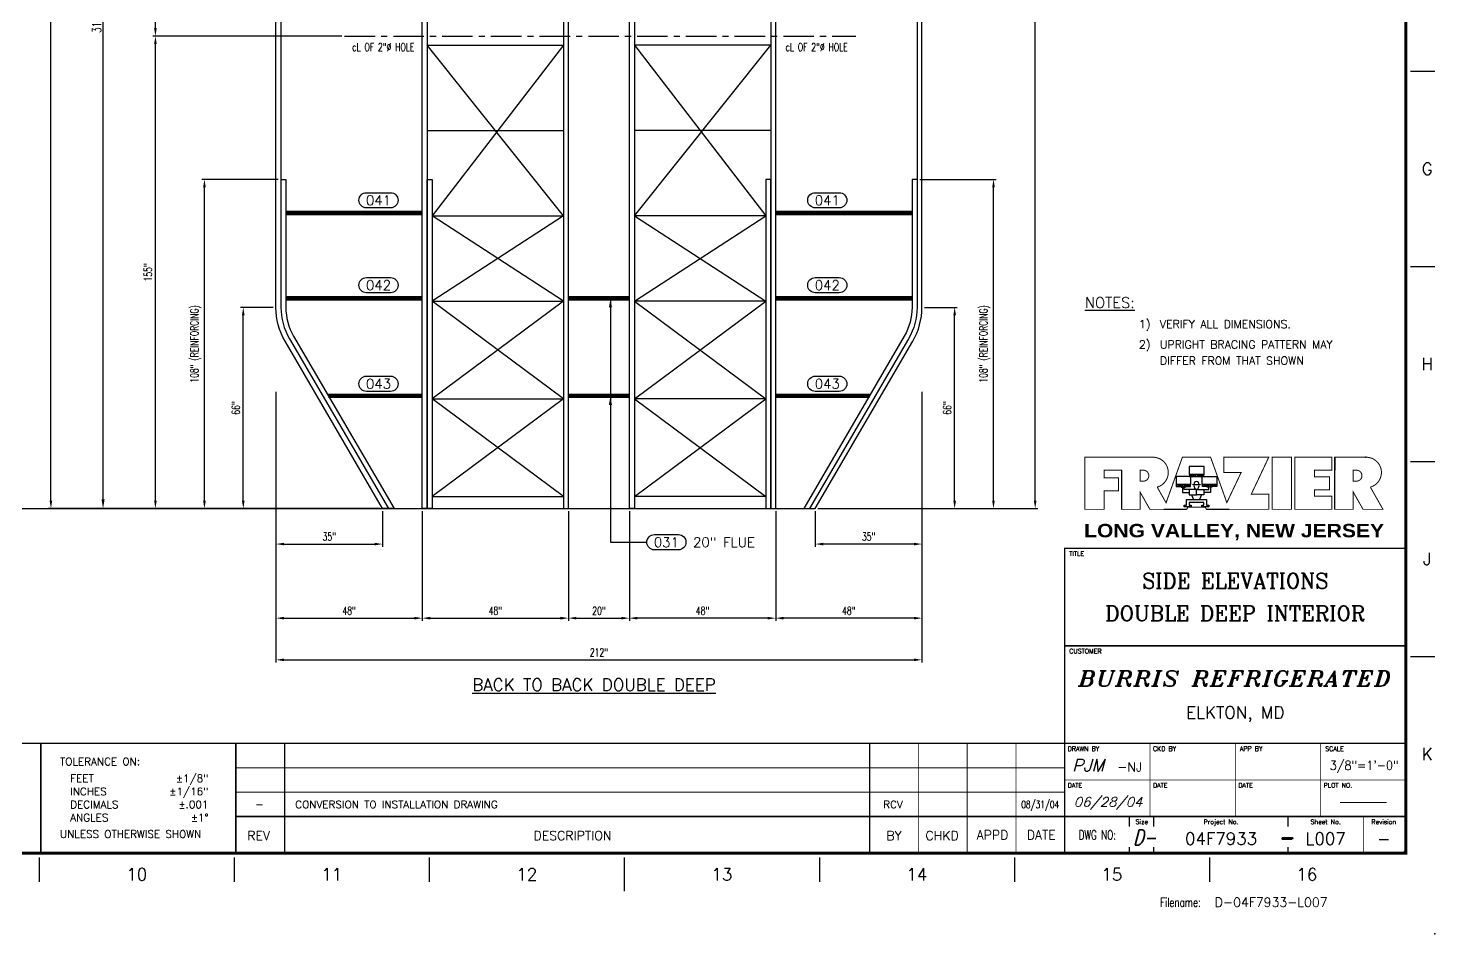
# Model space of a CAD drawing. Extents: x -10 to 1034, y -27 to 667.
# Drawn here: x 572.3 to 1034, y -27 to 270.2 of the extents above; entities that cross this region are included whole.
import ezdxf
from ezdxf.enums import TextEntityAlignment as Align

# ---------------------------------------------------------------- set-up
doc = ezdxf.new("R2010")
doc.units = 0
doc.header["$LTSCALE"] = 8
doc.header["$MEASUREMENT"] = 0
doc.linetypes.add('CENTER', pattern=[2, 1.25, -0.25, 0.25, -0.25])
doc.layers.get('0').update_dxf_attribs({"linetype": 'CONTINUOUS'})
doc.layers.get('DEFPOINTS').update_dxf_attribs({"linetype": 'CONTINUOUS'})
for name, color, linetype in [('BORD', 8, 'CONTINUOUS'), ('CENTERL', 135, 'CENTER'), ('FDIM', 2, 'CONTINUOUS'), ('OBJCYAN', 4, 'CONTINUOUS'), ('OBJGREEN', 3, 'CONTINUOUS'), ('OBJTHIN', 11, 'CONTINUOUS'), ('TEXTL', 2, 'CONTINUOUS'), ('THK', 140, 'CONTINUOUS')]:
    doc.layers.add(name, color=color, linetype=linetype)
doc.styles.add('2THIRDS', font='romans.shx', dxfattribs={"width": 0.7})
doc.styles.add('BOLD', font='BOLD')
doc.styles.add('BORDER', font='SIMPLEX')
doc.styles.add('COMPLEX', font='complex')
doc.styles.add('ITALIC', font='italic')
doc.styles.add('ITALICT', font='italict', dxfattribs={"height": 24})
doc.styles.add('ROMAND', font='romand.shx')
doc.styles.add('SCRIPTC', font='SCRIPTC')
doc.styles.add('SIMPLEX', font='simplex.shx')
doc.dimstyles.new('2TFR32', dxfattribs={"dimscale": 28, "dimtxt": 0.0938, "dimasz": 0.09375, "dimexe": 0.03125, "dimexo": 0.03125, "dimgap": 0.03125, "dimtad": 1, "dimdec": 5, "dimzin": 1, "dimdsep": 46, "dimlunit": 5, "dimtxsty": '2THIRDS', "dimcen": 0.09375, "dimclrd": 256, "dimclre": 256, "dimclrt": 256, "dimadec": 0, "dimazin": 0, "dimtfac": 0.75, "dimtdec": 4, "dimtofl": 0, "dimtmove": 0, "dimatfit": 0, "dimfxl": 0, "dimfrac": 2, "dimtolj": 1, "dimtzin": 0, "dimarcsym": 0})
doc.dimstyles.new('2TFRAC16', dxfattribs={"dimscale": 32, "dimtxt": 0.0938, "dimasz": 0.0938, "dimexe": 0.0625, "dimexo": 0.0625, "dimgap": 0.01, "dimtad": 1, "dimdec": 4, "dimzin": 1, "dimdsep": 46, "dimlunit": 5, "dimtxsty": '2THIRDS', "dimcen": 0.09375, "dimclrd": 256, "dimclre": 256, "dimclrt": 256, "dimadec": 0, "dimazin": 0, "dimtfac": 0.75, "dimtdec": 4, "dimtofl": 0, "dimtmove": 0, "dimatfit": 0, "dimfxl": 0, "dimfrac": 2, "dimtolj": 1, "dimtzin": 0, "dimarcsym": 0})
doc.dimstyles.new('2TFRAC32$7', dxfattribs={"dimscale": 32, "dimtxt": 0.0938, "dimasz": 0.0938, "dimexe": 0.0625, "dimexo": 0.0625, "dimgap": 0.01, "dimtad": 0, "dimdec": 5, "dimzin": 1, "dimdsep": 46, "dimlunit": 5, "dimtxsty": '2THIRDS', "dimcen": 0.09375, "dimclrd": 256, "dimclre": 256, "dimclrt": 256, "dimadec": 0, "dimazin": 0, "dimtfac": 0.75, "dimtdec": 4, "dimtofl": 0, "dimtmove": 0, "dimatfit": 0, "dimfxl": 0, "dimfrac": 2, "dimtolj": 1, "dimtzin": 0, "dimarcsym": 0})

# ---------------------------------------------------------------- blocks, each defined once
blk = doc.blocks.new('FLOGO')
at = {"layer": 'BORD'}
for p, q in [((2.564, 0.534), (2.564, 0.401)), ((2.564, 0), (2.564, 0.534)), ((0.378, 0.401), (0.378, 0)), ((0.81, 0), (1.044, 0)), ((1.248, 0), (1.482, 0))]:
    blk.add_line(p, q, dxfattribs=at)
at = {"layer": 'BORD', "const_width": 0.0101}
for points in [[(1.887, 0.534), (1.708, 0.156), (1.887, 0.156), (1.887, 0), (1.248, 0), (1.235, 0.022), (1.057, 0.022), (1.046, 0), (0.668, 0), (0.567, 0.178), (0.567, 0), (0.378, 0), (0.378, 0.401), (0.2, 0.401), (0.2, 0.323), (0.347, 0.323), (0.347, 0.189), (0.2, 0.189), (0.2, 0), (0, 0), (0, 0.534), (0.378, 0.534), (0.645, 0.534), (0.701, 0.534, -0.869818), (0.743, 0.228), (0.834, 0.067), (1.001, 0.534), (1.291, 0.534), (1.457, 0.069), (1.604, 0.378), (1.426, 0.378), (1.426, 0.534), (1.893, 0.534)], [(2.564, 0.534), (2.831, 0.534), (2.564, 0.534), (2.564, 0), (2.753, 0), (2.753, 0.178), (2.854, 0), (3.058, 0), (2.929, 0.228, 0.869818), (2.887, 0.534), (2.831, 0.534)]]:
    blk.add_lwpolyline(points, format="xyb", dxfattribs=at)
at = {"layer": 'BORD'}
for points in [[(1.07, 0.358), (1.224, 0.358), (1.224, 0.44), (1.07, 0.44)], [(0.936, 0.255), (1.089, 0.255), (1.089, 0.337), (0.936, 0.337)], [(1.073, 0.337), (1.221, 0.337), (1.221, 0.358), (1.073, 0.358)], [(1.089, 0.343), (1.137, 0.343), (1.137, 0.352), (1.089, 0.352)], [(1.205, 0.343), (1.157, 0.343), (1.157, 0.352), (1.205, 0.352)], [(1.356, 0.255), (1.203, 0.255), (1.203, 0.337), (1.356, 0.337)], [(0.938, 0.234), (1.086, 0.234), (1.086, 0.255), (0.938, 0.255)], [(0.954, 0.24), (1.002, 0.24), (1.002, 0.25), (0.954, 0.25)], [(1.07, 0.24), (1.022, 0.24), (1.022, 0.25), (1.07, 0.25)], [(1.11, 0.251), (1.11, 0.256), (1.182, 0.256), (1.182, 0.251)], [(1.354, 0.234), (1.206, 0.234), (1.206, 0.255), (1.354, 0.255)], [(1.222, 0.24), (1.27, 0.24), (1.27, 0.25), (1.222, 0.25)], [(1.338, 0.24), (1.29, 0.24), (1.29, 0.25), (1.338, 0.25)], [(1.07, 0.071), (1.07, 0.041), (1.091, 0.041), (1.091, 0.027), (1.021, 0.027), (1.021, 0.041), (1.043, 0.041), (1.043, 0.102), (1.249, 0.102), (1.249, 0.041), (1.271, 0.041), (1.271, 0.027), (1.2, 0.027), (1.2, 0.041), (1.222, 0.041), (1.222, 0.071)]]:
    blk.add_lwpolyline(points, close=True, dxfattribs=at)
at = {"layer": 'BORD', "const_width": 0.0101}
for points in [[(1.921, 0), (1.921, 0.534), (2.121, 0.534), (2.121, 0)], [(2.154, 0), (2.154, 0.534), (2.533, 0.534), (2.533, 0.401), (2.355, 0.401), (2.355, 0.334), (2.51, 0.334), (2.51, 0.2), (2.355, 0.2), (2.355, 0.134), (2.533, 0.134), (2.533, 0)]]:
    blk.add_lwpolyline(points, close=True, dxfattribs=at)
for points in [[(0.601, 0.289), (0.567, 0.289), (0.567, 0.401), (0.601, 0.401, -1)], [(2.753, 0.289), (2.753, 0.401), (2.787, 0.401, -1), (2.787, 0.289)]]:
    blk.add_lwpolyline(points, format="xyb", close=True, dxfattribs=at)
at = {"layer": 'BORD'}
for points in [[(1.07, 0.205), (1.07, 0.15), (1.146, 0.15), (1.146, 0.205), (1.021, 0.205), (1.021, 0.226), (1.034, 0.226), (1.034, 0.234), (0.988, 0.234), (0.988, 0.226), (1.001, 0.226), (1.001, 0.174), (1.07, 0.174)], [(1.096, 0.15), (1.115, 0.102)], [(1.127, 0.205), (1.13, 0.216)], [(1.222, 0.205), (1.222, 0.15), (1.146, 0.15), (1.146, 0.205), (1.271, 0.205), (1.271, 0.226), (1.257, 0.226), (1.257, 0.234), (1.304, 0.234), (1.304, 0.226), (1.291, 0.226), (1.291, 0.174), (1.222, 0.174)], [(1.165, 0.205), (1.162, 0.216)], [(1.196, 0.15), (1.177, 0.102)]]:
    blk.add_lwpolyline(points, dxfattribs=at)
for points in [[(1.174, 0.256, 0.378608), (1.146, 0.285, 0.378608), (1.118, 0.256, 0.378608)], [(1.121, 0.251, 0.351419), (1.123, 0.23), (1.127, 0.225, 0.337041), (1.146, 0.205, 0.337041), (1.165, 0.225), (1.169, 0.23, 0.351419), (1.171, 0.251)]]:
    blk.add_lwpolyline(points, format="xyb", dxfattribs=at)
blk.add_point((2.884, 0.534), dxfattribs=at)
blk.add_point((2.884, 0.534), dxfattribs=at)
blk = doc.blocks.new('sbord_d')
at = {"layer": 'BORD'}
for p, q in [((32.063, 8), (32.312, 8)), ((32.063, 6), (32.312, 6)), ((32.063, 4), (32.312, 4)), ((32.063, 2), (32.312, 2)), ((28.848, 0.821), (28.848, 0.821)), ((29.182, 0.258), (29.182, 0.354)), ((29.432, 0.258), (29.432, 0.354)), ((30.807, 0.258), (30.807, 0.354)), ((29.182, -0.016), (29.182, 0.044)), ((29.432, -0.016), (29.432, 0.044)), ((30.807, -0.016), (30.807, 0.044)), ((18, -0.062), (18, -0.312)), ((20, -0.062), (20, -0.312)), ((22, -0.062), (22, -0.312)), ((24, -0.062), (24, -0.406)), ((26, -0.062), (26, -0.312)), ((28, -0.062), (28, -0.312)), ((30, -0.062), (30, -0.312))]:
    blk.add_line(p, q, dxfattribs=at)
at = {"layer": 'BORD', "const_width": 0.0313}
blk.add_lwpolyline([(-0.016, -0.016), (32.016, -0.016), (32.016, 20.016), (-0.016, 20.016)], close=True, dxfattribs=at)
at = {"layer": 'BORD'}
for points, const_width in [([(28.516, -0.016), (28.516, 0.359), (28.516, 0.734), (28.516, 1.109), (28.516, 2.109), (28.516, 3.109), (32.016, 3.109)], 0.0156), ([(28.516, 2.109), (32.016, 2.109)], 0.0156), ([(18.016, 1.109), (14.016, 1.109), (14.016, -0.016)], 0.0156), ([(20.016, 1.109), (18.016, 1.109), (18.016, -0.016)], 0.0156), ([(28.516, 1.109), (28.016, 1.109), (27.516, 1.109), (27.016, 1.109), (26.516, 1.109), (20.516, 1.109), (20.016, 1.109), (20.016, 0.859)], 0.0156), ([(20.516, 1.109), (20.516, 0.859)], 0.0156), ([(26.516, 1.109), (26.516, 0.859)], 0.0156), ([(27.016, 1.109), (27.016, 0.859)], 0.00781), ([(27.516, 1.109), (27.516, 0.859)], 0.00781), ([(28.016, 1.109), (28.016, 0.859)], 0.00781), ([(28.516, 1.109), (32.016, 1.109)], 0.0156), ([(29.391, 1.109), (29.391, 0.734), (29.391, 0.359)], 0.00781), ([(30.266, 1.109), (30.266, 0.734), (30.266, 0.359)], 0.00781), ([(31.141, 1.109), (31.141, 0.734), (31.141, 0.359)], 0.00781), ([(20.016, 0.859), (20.016, 0.609)], 0.0156), ([(20.516, 0.859), (20.516, 0.609)], 0.0156), ([(26.516, 0.859), (26.516, 0.609)], 0.0156), ([(20.016, 0.859), (28.516, 0.859)], 0.00781), ([(27.016, 0.859), (27.016, 0.609)], 0.00781), ([(27.516, 0.859), (27.516, 0.609)], 0.00781), ([(28.016, 0.859), (28.016, 0.609)], 0.00781), ([(28.516, 0.734), (32.016, 0.734)], 0.00781), ([(20.016, 0.609), (20.016, 0.359)], 0.0156), ([(20.016, 0.609), (28.516, 0.609)], 0.00781), ([(20.516, 0.609), (20.516, 0.359)], 0.0156), ([(26.516, 0.609), (26.516, 0.359)], 0.0156), ([(27.016, 0.609), (27.016, 0.359)], 0.00781), ([(27.516, 0.609), (27.516, 0.359)], 0.00781), ([(28.016, 0.609), (28.016, 0.359)], 0.00781), ([(20.016, 0.359), (28.516, 0.359)], 0.0156), ([(20.016, 0.359), (20.016, 0)], 0.0156), ([(20.516, 0.359), (20.516, 0)], 0.0156), ([(26.516, 0.359), (26.516, 0)], 0.0156), ([(27.016, 0.359), (27.016, 0)], 0.00781), ([(27.516, 0.359), (27.516, 0)], 0.00781), ([(28.016, 0.359), (28.016, 0)], 0.00781), ([(28.516, 0.359), (32.016, 0.359)], 0.0156), ([(31.578, 0.359), (31.578, -0.016)], 0.00781)]:
    blk.add_lwpolyline(points, dxfattribs=dict(at, const_width=const_width))
at = {"layer": 'TEXTL'}
for p in [(32, 0), (32.312, -0.844)]:
    blk.add_point(p, dxfattribs=at)
at = {"layer": 'BORD'}
blk.add_blockref('FLOGO', (28.722, 3.509), dxfattribs=at)
at = {"layer": 'BORD', "style": 'ROMAND'}
for s, p in [('G', (32.234, 7)), ('H', (32.234, 5)), ('J', (32.234, 3)), ('K', (32.234, 1)), ('10', (19, -0.234)), ('11', (21, -0.234)), ('12', (23, -0.234)), ('13', (25, -0.234)), ('14', (27, -0.234)), ('15', (29, -0.234)), ('16', (31, -0.234))]:
    blk.add_text(s, height=0.125, dxfattribs=at).set_placement(p, align=Align.MIDDLE)
at = {"layer": 'BORD', "style": 'BOLD', "width": 0.943702}
blk.add_text('LONG VALLEY, NEW JERSEY', height=0.138, dxfattribs=at).set_placement((28.715, 3.222), (31.792, 3.222), align=Align.FIT)
at = {"layer": 'BORD'}
for s, height, style, p in [('TITLE', 0.0469, 'BORDER', (28.563, 3.031)), ('CUSTOMER', 0.0469, 'BORDER', (28.563, 2.031)), ('DRAWN BY', 0.0469, 'BORDER', (28.547, 1.031)), ('CKD BY', 0.0469, 'BORDER', (29.422, 1.031)), ('APP BY', 0.0469, 'BORDER', (30.313, 1.031)), ('SCALE', 0.0469, 'BORDER', (31.188, 1.031)), ('TOLERANCE ON:', 0.07812, 'SIMPLEX', (18.213, 0.884)), ('-NJ', 0.0938, 'SIMPLEX', (29.054, 0.821)), ('FEET', 0.0781, 'SIMPLEX', (18.317, 0.711)), ('INCHES', 0.0781, 'SIMPLEX', (18.317, 0.577)), ('DATE', 0.0469, 'BORDER', (28.547, 0.656)), ('DATE', 0.0469, 'BORDER', (29.422, 0.656)), ('DATE', 0.0469, 'BORDER', (30.297, 0.656)), ('PLOT NO.', 0.0469, 'BORDER', (31.172, 0.656)), ('DECIMALS', 0.0781, 'SIMPLEX', (18.317, 0.443)), ('ANGLES', 0.0781, 'SIMPLEX', (18.317, 0.309)), ('UNLESS OTHERWISE SHOWN', 0.07812, 'SIMPLEX', (18.212, 0.14))]:
    blk.add_text(s, height=height, dxfattribs=dict(at, style=style)).set_placement(p)
at = {"layer": 'BORD', "style": 'SIMPLEX'}
for s, p in [('%%p1/8"', (19.735, 0.711)), ('%%p1/16"', (19.735, 0.577)), ('%%p.001', (19.735, 0.443)), ('%%p1%%d', (19.735, 0.309))]:
    blk.add_text(s, height=0.0781, dxfattribs=at).set_placement(p, align=Align.RIGHT)
at = {"layer": 'BORD'}
for s, height, style, p in [('Size', 0.0469, 'BORDER', (29.307, 0.281)), ('Project No.', 0.04688, 'BORDER', (30.12, 0.281)), ('Sheet No.', 0.0469, 'BORDER', (31.193, 0.281)), ('Revision', 0.0469, 'BORDER', (31.789, 0.281)), ('REV', 0.0938, 'BORDER', (20.25, 0.117)), ('DESCRIPTION', 0.09375, 'BORDER', (23.469, 0.117)), ('BY', 0.0938, 'BORDER', (26.766, 0.117)), ('CHKD', 0.0938, 'BORDER', (27.259, 0.117)), ('APPD', 0.0938, 'SIMPLEX', (27.776, 0.124)), ('DATE', 0.0938, 'SIMPLEX', (28.276, 0.124))]:
    blk.add_text(s, height=height, dxfattribs=dict(at, style=style)).set_placement(p, align=Align.CENTER)
at = {"layer": 'BORD', "style": '2THIRDS', "width": 0.7}
for s, p in [('DWG NO:', (28.851, 0.124)), ('Filename:', (29.703, -0.567))]:
    blk.add_text(s, height=0.0938, dxfattribs=at).set_placement(p, align=Align.CENTER)
at = {"layer": 'BORD', "style": 'ROMAND', "oblique": 15, "width": 0.75}
for s, height, p in [('D-', 0.1562, (29.218, 0.067)), ('-', 0.188, (30.7, 0.051))]:
    blk.add_text(s, height=height, dxfattribs=at).set_placement(p)
at = {"layer": 'TEXTL', "flags": 8}
for tag, height, style, p in [('TITLE1', 0.156, 'COMPLEX', (30.266, 2.776)), ('TITLE2', 0.156, 'COMPLEX', (30.266, 2.443)), ('CHK', 0.0938, 'SIMPLEX', (29.828, 0.883)), ('APP', 0.0938, 'SIMPLEX', (30.703, 0.883)), ('JOB#', 0.125, 'ROMAND', (30.12, 0.133)), ('SHT', 0.125, 'ROMAND', (31.193, 0.133)), ('REV', 0.125, 'ROMAND', (31.789, 0.133))]:
    blk.add_attdef(tag, text='', height=height, dxfattribs=dict(at, style=style)).set_placement(p, align=Align.MIDDLE)
for tag, height, style, width, p, p2 in [('CUSTOMER', 0.156, 'ITALICT', 2.333901, (28.655, 1.697), (31.867, 1.697)), ('CAPP', 0.0781, 'SIMPLEX', 1.292308, (27.588, 0.944), (27.963, 0.944)), ('CDT', 0.0781, 'SIMPLEX', 1.866, (28.071, 0.943), (28.46, 0.943)), ('SCALE', 0.0938, 'SIMPLEX', 1.702732, (31.234, 0.837), (31.941, 0.837)), ('BAPP', 0.0781, 'SIMPLEX', 1.292308, (27.588, 0.683), (27.963, 0.683)), ('BDT', 0.0781, 'SIMPLEX', 1.866, (28.071, 0.683), (28.46, 0.683)), ('AAPP', 0.0781, 'SIMPLEX', 1.275949, (27.588, 0.443), (27.963, 0.443)), ('ADT', 0.0781, 'SIMPLEX', 1.833263, (28.071, 0.443), (28.46, 0.443)), ('DATE', 0.0938, 'ITALIC', 1.795034, (28.609, 0.462), (29.315, 0.462)), ('CHKDT', 0.0938, 'SIMPLEX', 1.555556, (29.484, 0.462), (30.172, 0.462)), ('APPDT', 0.0938, 'SIMPLEX', 1.555556, (30.359, 0.462), (31.047, 0.462)), ('PLOT#', 0.0938, 'SIMPLEX', 8.555556, (31.234, 0.462), (31.922, 0.462))]:
    blk.add_attdef(tag, text='', height=height, dxfattribs=dict(at, style=style, width=width)).set_placement(p, p2, align=Align.FIT)
for tag, height, style, p in [('LOCATION', 0.125, 'COMPLEX', (30.266, 1.364)), ('REVC', 0.0781, 'SIMPLEX', (20.259, 0.945)), ('CBY', 0.0781, 'ROMAND', (26.755, 0.943)), ('CCHK', 0.0781, 'SIMPLEX', (27.255, 0.943)), ('REVB', 0.0781, 'SIMPLEX', (20.259, 0.695)), ('BBY', 0.0781, 'ROMAND', (26.755, 0.683)), ('BCHK', 0.0781, 'SIMPLEX', (27.255, 0.683)), ('REVA', 0.0781, 'SIMPLEX', (20.259, 0.445)), ('ABY', 0.0781, 'ROMAND', (26.755, 0.443)), ('ACHK', 0.0781, 'SIMPLEX', (27.255, 0.443))]:
    blk.add_attdef(tag, text='', height=height, dxfattribs=dict(at, style=style)).set_placement(p, align=Align.CENTER)
for tag, p, height, style in [('REVCDESC', (20.625, 0.943), 0.0781, 'SIMPLEX'), ('DRBY', (28.593, 0.821), 0.125, 'SCRIPTC'), ('REVBDESC', (20.625, 0.683), 0.0781, 'SIMPLEX'), ('REVADESC', (20.625, 0.443), 0.0781, 'SIMPLEX'), ('DWG#', (30.055, -0.566), 0.0938, 'ROMAND')]:
    blk.add_attdef(tag, p, '', height=height, dxfattribs=dict(at, style=style))
blk = doc.blocks.new('UPRT-48-410')
for p, q in [((-1.625, 404), (-46.375, 404)), ((-46.375, 404), (-1.625, 324)), ((-46.375, 324), (-1.625, 404)), ((-1.625, 364), (-46.375, 364)), ((-1.625, 324), (-46.375, 324)), ((-1.625, 316), (-46.375, 316)), ((-46.375, 316), (-1.625, 252)), ((-46.375, 252), (-1.625, 316)), ((-1.625, 284), (-46.375, 284)), ((-46.375, 188), (-1.625, 252)), ((-46.375, 252), (-1.625, 188)), ((-1.625, 252), (-46.375, 252)), ((-1.625, 220), (-46.375, 220)), ((-1.625, 188), (-46.375, 188)), ((-46.375, 160), (-1.625, 188)), ((-46.375, 188), (-1.625, 160)), ((-1.625, 160), (-46.375, 160)), ((-46.375, 96), (-1.625, 152)), ((-46.375, 152), (-3.25, 96)), ((-1.625, 152), (-46.375, 152)), ((-1.625, 124), (-46.375, 124)), ((-3.25, 96), (-46.375, 96)), ((-46.375, 96), (-3.25, 68)), ((-46.375, 68), (-3.25, 96)), ((-46.375, 36), (-3.25, 68)), ((-46.375, 68), (-3.25, 36)), ((-3.25, 68), (-46.375, 68)), ((-3.25, 36), (-46.375, 36)), ((-46.375, 36), (-3.25, 4)), ((-46.375, 4), (-3.25, 36)), ((-3.25, 4), (-46.375, 4))]:
    blk.add_line(p, q)
for points in [[(-46.375, 0), (-48, 0), (-48, 410), (-46.375, 410)], [(-1.625, 0), (0, 0), (0, 410), (-1.625, 410)], [(-3.25, 0), (-1.625, 0), (-1.625, 108), (-3.25, 108)]]:
    blk.add_lwpolyline(points, close=True)
blk = doc.blocks.new('DBL-DP')
blk.add_lwpolyline([(43.6, 55.74), (11.12, 0), (13, 0), (45.01, 54.92, 0.132685), (48, 66), (48, 410), (46.38, 410), (46.38, 66, -0.132685)], format="xyb", close=True)
blk.add_lwpolyline([(46.38, 108), (44.75, 108), (44.75, 66, -0.132685), (42.2, 56.56), (9.24, 0), (11.12, 0)], format="xyb")
at = {"layer": 'OBJTHIN', "const_width": 1.5}
for points in [[(46.38, 405), (0, 405)], [(46.38, 365), (0, 365)], [(46.38, 285), (0, 285)], [(46.38, 221), (0, 221)], [(46.38, 161), (0, 161)], [(44.75, 97), (0, 97)], [(44.75, 69), (0, 69)], [(30.8, 37), (0, 37)]]:
    blk.add_lwpolyline(points, dxfattribs=at)
blk.add_blockref('UPRT-48-410', (0, 0))
blk = doc.blocks.new('*D44')
at = {"layer": 'DEFPOINTS', "color": 0}
for p in [(701.68, 112.54), (749.68, 112.54), (749.68, 76.58)]:
    blk.add_point(p, dxfattribs=at)
at = {"layer": 'FDIM', "lineweight": -2}
for p, q in [((701.68, 111.67), (701.68, 75.7)), ((749.68, 111.67), (749.68, 75.7)), ((704.3, 76.58), (747.05, 76.58))]:
    blk.add_line(p, q, dxfattribs=at)
at = {"layer": 'FDIM'}
for points in [[(704.3, 77.02), (704.3, 76.14), (701.68, 76.58)], [(747.05, 77.02), (747.05, 76.14), (749.68, 76.58)]]:
    blk.add_solid(points, dxfattribs=at)
at = {"layer": 'FDIM', "insert": (725.68, 79.02), "char_height": 2.626, "attachment_point": 5, "style": '2THIRDS'}
blk.add_mtext('\\A1;48"', dxfattribs=at)
blk = doc.blocks.new('*D43')
at = {"layer": 'DEFPOINTS', "color": 0}
for p in [(653.68, 151.74), (701.68, 112.54), (701.68, 76.58)]:
    blk.add_point(p, dxfattribs=at)
at = {"layer": 'FDIM', "lineweight": -2}
for p, q in [((653.68, 150.87), (653.68, 75.7)), ((701.68, 111.67), (701.68, 75.7)), ((656.3, 76.58), (699.05, 76.58))]:
    blk.add_line(p, q, dxfattribs=at)
at = {"layer": 'FDIM'}
for points in [[(656.3, 77.02), (656.3, 76.14), (653.68, 76.58)], [(699.05, 77.02), (699.05, 76.14), (701.68, 76.58)]]:
    blk.add_solid(points, dxfattribs=at)
at = {"layer": 'FDIM', "insert": (677.68, 79.02), "char_height": 2.626, "attachment_point": 5, "style": '2THIRDS'}
blk.add_mtext('\\A1;48"', dxfattribs=at)
blk = doc.blocks.new('*D42')
at = {"layer": 'DEFPOINTS', "color": 0}
for p in [(653.68, 151.74), (688.68, 112.54), (688.68, 100.89)]:
    blk.add_point(p, dxfattribs=at)
at = {"layer": 'FDIM', "lineweight": -2}
for p, q in [((653.68, 150.87), (653.68, 100.01)), ((688.68, 111.67), (688.68, 100.01)), ((656.3, 100.89), (686.05, 100.89))]:
    blk.add_line(p, q, dxfattribs=at)
at = {"layer": 'FDIM'}
for points in [[(656.3, 101.32), (656.3, 100.45), (653.68, 100.89)], [(686.05, 101.32), (686.05, 100.45), (688.68, 100.89)]]:
    blk.add_solid(points, dxfattribs=at)
at = {"layer": 'FDIM', "insert": (671.18, 103.33), "char_height": 2.626, "attachment_point": 5, "style": '2THIRDS'}
blk.add_mtext('\\A1;35"', dxfattribs=at)
blk = doc.blocks.new('*D41')
at = {"layer": 'DEFPOINTS', "color": 0}
for p in [(579.82, 522.54), (653.68, 522.54), (688.68, 112.54)]:
    blk.add_point(p, dxfattribs=at)
at = {"layer": 'FDIM', "lineweight": -2}
for p, q in [((652.8, 522.54), (578.94, 522.54)), ((579.82, 115.17), (579.82, 519.92)), ((687.8, 112.54), (578.94, 112.54))]:
    blk.add_line(p, q, dxfattribs=at)
at = {"layer": 'FDIM'}
for points in [[(579.38, 519.92), (580.26, 519.92), (579.82, 522.54)], [(579.38, 115.17), (580.26, 115.17), (579.82, 112.54)]]:
    blk.add_solid(points, dxfattribs=at)
at = {"layer": 'FDIM', "insert": (577.38, 317.54), "char_height": 2.626, "attachment_point": 5, "rotation": 90, "style": '2THIRDS'}
blk.add_mtext('\\A1;410"', dxfattribs=at)
blk = doc.blocks.new('*D40')
at = {"layer": 'DEFPOINTS', "color": 0}
for p in [(769.68, 112.54), (817.68, 112.54), (769.68, 76.58)]:
    blk.add_point(p, dxfattribs=at)
at = {"layer": 'FDIM', "lineweight": -2}
for p, q in [((769.68, 111.67), (769.68, 75.7)), ((817.68, 111.67), (817.68, 75.7)), ((815.05, 76.58), (772.3, 76.58))]:
    blk.add_line(p, q, dxfattribs=at)
at = {"layer": 'FDIM'}
for points in [[(772.3, 77.02), (772.3, 76.14), (769.68, 76.58)], [(815.05, 77.02), (815.05, 76.14), (817.68, 76.58)]]:
    blk.add_solid(points, dxfattribs=at)
at = {"layer": 'FDIM', "insert": (793.68, 79.02), "char_height": 2.626, "attachment_point": 5, "style": '2THIRDS'}
blk.add_mtext('\\A1;48"', dxfattribs=at)
blk = doc.blocks.new('*D39')
at = {"layer": 'DEFPOINTS', "color": 0}
for p in [(865.68, 151.74), (817.68, 112.54), (817.68, 76.58)]:
    blk.add_point(p, dxfattribs=at)
at = {"layer": 'FDIM', "lineweight": -2}
for p, q in [((865.68, 150.87), (865.68, 75.7)), ((817.68, 111.67), (817.68, 75.7)), ((863.05, 76.58), (820.3, 76.58))]:
    blk.add_line(p, q, dxfattribs=at)
at = {"layer": 'FDIM'}
for points in [[(820.3, 77.02), (820.3, 76.14), (817.68, 76.58)], [(863.05, 77.02), (863.05, 76.14), (865.68, 76.58)]]:
    blk.add_solid(points, dxfattribs=at)
at = {"layer": 'FDIM', "insert": (841.68, 79.02), "char_height": 2.626, "attachment_point": 5, "style": '2THIRDS'}
blk.add_mtext('\\A1;48"', dxfattribs=at)
blk = doc.blocks.new('*D38')
at = {"layer": 'DEFPOINTS', "color": 0}
for p in [(865.68, 151.74), (830.68, 112.54), (830.68, 100.89)]:
    blk.add_point(p, dxfattribs=at)
at = {"layer": 'FDIM', "lineweight": -2}
for p, q in [((865.68, 150.87), (865.68, 100.01)), ((830.68, 111.67), (830.68, 100.01)), ((863.05, 100.89), (833.3, 100.89))]:
    blk.add_line(p, q, dxfattribs=at)
at = {"layer": 'FDIM'}
for points in [[(833.3, 101.32), (833.3, 100.45), (830.68, 100.89)], [(863.05, 101.32), (863.05, 100.45), (865.68, 100.89)]]:
    blk.add_solid(points, dxfattribs=at)
at = {"layer": 'FDIM', "insert": (848.18, 103.33), "char_height": 2.626, "attachment_point": 5, "style": '2THIRDS'}
blk.add_mtext('\\A1;35"', dxfattribs=at)
blk = doc.blocks.new('*D37')
at = {"layer": 'DEFPOINTS', "color": 0}
for p in [(865.68, 522.54), (902.83, 522.54), (830.68, 112.54)]:
    blk.add_point(p, dxfattribs=at)
at = {"layer": 'FDIM', "lineweight": -2}
for p, q in [((866.55, 522.54), (903.71, 522.54)), ((902.83, 115.17), (902.83, 519.92)), ((831.55, 112.54), (903.71, 112.54))]:
    blk.add_line(p, q, dxfattribs=at)
at = {"layer": 'FDIM'}
for points in [[(902.4, 519.92), (903.27, 519.92), (902.83, 522.54)], [(902.4, 115.17), (903.27, 115.17), (902.83, 112.54)]]:
    blk.add_solid(points, dxfattribs=at)
at = {"layer": 'FDIM', "insert": (900.39, 317.54), "char_height": 2.6264, "attachment_point": 5, "rotation": 90, "style": '2THIRDS'}
blk.add_mtext('\\A1;410" RACK HEIGHT ', dxfattribs=at)
blk = doc.blocks.new('*D36')
at = {"layer": 'DEFPOINTS', "color": 0}
for p in [(864.05, 220.54), (889.15, 220.54), (830.68, 112.54)]:
    blk.add_point(p, dxfattribs=at)
at = {"layer": 'FDIM', "lineweight": -2}
for p, q in [((864.93, 220.54), (890.02, 220.54)), ((889.15, 115.17), (889.15, 217.92)), ((831.55, 112.54), (890.02, 112.54))]:
    blk.add_line(p, q, dxfattribs=at)
at = {"layer": 'FDIM'}
for points in [[(888.71, 217.92), (889.59, 217.92), (889.15, 220.54)], [(888.71, 115.17), (889.59, 115.17), (889.15, 112.54)]]:
    blk.add_solid(points, dxfattribs=at)
at = {"layer": 'FDIM', "insert": (886.27, 166.54), "char_height": 2.6264, "attachment_point": 5, "rotation": 90, "style": '2THIRDS'}
blk.add_mtext('\\A1;108" (REINFORCING) ', dxfattribs=at)
blk = doc.blocks.new('*D35')
at = {"layer": 'DEFPOINTS', "color": 0}
for p in [(865.68, 178.54), (876.41, 178.54), (830.68, 112.54)]:
    blk.add_point(p, dxfattribs=at)
at = {"layer": 'FDIM', "lineweight": -2}
for p, q in [((866.55, 178.54), (877.28, 178.54)), ((876.41, 115.17), (876.41, 175.92)), ((831.55, 112.54), (877.28, 112.54))]:
    blk.add_line(p, q, dxfattribs=at)
at = {"layer": 'FDIM'}
for points in [[(875.97, 175.92), (876.85, 175.92), (876.41, 178.54)], [(875.97, 115.17), (876.85, 115.17), (876.41, 112.54)]]:
    blk.add_solid(points, dxfattribs=at)
at = {"layer": 'FDIM', "insert": (873.97, 145.54), "char_height": 2.626, "attachment_point": 5, "rotation": 90, "style": '2THIRDS'}
blk.add_mtext('\\A1;66"', dxfattribs=at)
blk = doc.blocks.new('*D34')
at = {"layer": 'DEFPOINTS', "color": 0}
for p in [(653.68, 151.74), (865.68, 151.74), (865.68, 62.9)]:
    blk.add_point(p, dxfattribs=at)
at = {"layer": 'FDIM', "lineweight": -2}
for p, q in [((653.68, 150.87), (653.68, 62.03)), ((865.68, 150.87), (865.68, 62.03)), ((656.3, 62.9), (863.05, 62.9))]:
    blk.add_line(p, q, dxfattribs=at)
at = {"layer": 'FDIM'}
for points in [[(656.3, 63.34), (656.3, 62.47), (653.68, 62.9)], [(863.05, 63.34), (863.05, 62.47), (865.68, 62.9)]]:
    blk.add_solid(points, dxfattribs=at)
at = {"layer": 'FDIM', "insert": (759.68, 65.34), "char_height": 2.626, "attachment_point": 5, "style": '2THIRDS'}
blk.add_mtext('\\A1;212"', dxfattribs=at)
blk = doc.blocks.new('*D33')
at = {"layer": 'DEFPOINTS', "color": 0}
for p in [(749.68, 112.54), (769.68, 112.54), (769.68, 76.58)]:
    blk.add_point(p, dxfattribs=at)
at = {"layer": 'FDIM', "lineweight": -2}
for p, q in [((749.68, 111.67), (749.68, 75.7)), ((769.68, 111.67), (769.68, 75.7)), ((752.3, 76.58), (767.05, 76.58))]:
    blk.add_line(p, q, dxfattribs=at)
at = {"layer": 'FDIM'}
for points in [[(752.3, 77.02), (752.3, 76.14), (749.68, 76.58)], [(767.05, 77.02), (767.05, 76.14), (769.68, 76.58)]]:
    blk.add_solid(points, dxfattribs=at)
at = {"layer": 'FDIM', "insert": (759.68, 79.02), "char_height": 2.626, "attachment_point": 5, "style": '2THIRDS'}
blk.add_mtext('\\A1;20"', dxfattribs=at)
blk = doc.blocks.new('*D32')
at = {"layer": 'DEFPOINTS', "color": 0}
for p in [(642.95, 178.54), (653.68, 178.54), (688.68, 112.54)]:
    blk.add_point(p, dxfattribs=at)
at = {"layer": 'FDIM', "lineweight": -2}
for p, q in [((652.8, 178.54), (642.07, 178.54)), ((642.95, 115.17), (642.95, 175.92)), ((687.8, 112.54), (642.07, 112.54))]:
    blk.add_line(p, q, dxfattribs=at)
at = {"layer": 'FDIM'}
for points in [[(642.51, 175.92), (643.39, 175.92), (642.95, 178.54)], [(642.51, 115.17), (643.39, 115.17), (642.95, 112.54)]]:
    blk.add_solid(points, dxfattribs=at)
at = {"layer": 'FDIM', "insert": (640.51, 145.54), "char_height": 2.626, "attachment_point": 5, "rotation": 90, "style": '2THIRDS'}
blk.add_mtext('\\A1;66"', dxfattribs=at)
blk = doc.blocks.new('*D31')
at = {"layer": 'DEFPOINTS', "color": 0}
for p in [(630.21, 220.54), (655.3, 220.54), (688.68, 112.54)]:
    blk.add_point(p, dxfattribs=at)
at = {"layer": 'FDIM', "lineweight": -2}
for p, q in [((654.43, 220.54), (629.33, 220.54)), ((630.21, 115.17), (630.21, 217.92)), ((687.8, 112.54), (629.33, 112.54))]:
    blk.add_line(p, q, dxfattribs=at)
at = {"layer": 'FDIM'}
for points in [[(629.77, 217.92), (630.65, 217.92), (630.21, 220.54)], [(629.77, 115.17), (630.65, 115.17), (630.21, 112.54)]]:
    blk.add_solid(points, dxfattribs=at)
at = {"layer": 'FDIM', "insert": (627.33, 166.54), "char_height": 2.6264, "attachment_point": 5, "rotation": 90, "style": '2THIRDS'}
blk.add_mtext('\\A1;108" (REINFORCING) ', dxfattribs=at)
blk = doc.blocks.new('*D48')
at = {"layer": 'DEFPOINTS', "color": 0}
for p in [(614.12, 267.54), (676.21, 267.54), (688.68, 112.54)]:
    blk.add_point(p, dxfattribs=at)
at = {"layer": 'FDIM', "lineweight": -2}
for p, q in [((675.33, 267.54), (613.25, 267.54)), ((614.12, 115.17), (614.12, 264.92)), ((687.8, 112.54), (613.25, 112.54))]:
    blk.add_line(p, q, dxfattribs=at)
at = {"layer": 'FDIM'}
for points in [[(613.68, 264.92), (614.56, 264.92), (614.12, 267.54)], [(613.68, 115.17), (614.56, 115.17), (614.12, 112.54)]]:
    blk.add_solid(points, dxfattribs=at)
at = {"layer": 'FDIM', "insert": (611.68, 190.04), "char_height": 2.626, "attachment_point": 5, "rotation": 90, "style": '2THIRDS'}
blk.add_mtext('\\A1;155"', dxfattribs=at)
blk = doc.blocks.new('*D47')
at = {"layer": 'DEFPOINTS', "color": 0}
for p in [(614.12, 431.54), (676.21, 431.54), (676.21, 267.54)]:
    blk.add_point(p, dxfattribs=at)
at = {"layer": 'FDIM', "lineweight": -2}
for p, q in [((675.33, 431.54), (613.25, 431.54)), ((614.12, 270.17), (614.12, 428.92)), ((675.33, 267.54), (613.25, 267.54))]:
    blk.add_line(p, q, dxfattribs=at)
at = {"layer": 'FDIM'}
for points in [[(613.68, 428.92), (614.56, 428.92), (614.12, 431.54)], [(613.68, 270.17), (614.56, 270.17), (614.12, 267.54)]]:
    blk.add_solid(points, dxfattribs=at)
at = {"layer": 'FDIM', "insert": (611.68, 349.54), "char_height": 2.626, "attachment_point": 5, "rotation": 90, "style": '2THIRDS'}
blk.add_mtext('\\A1;164"', dxfattribs=at)
blk = doc.blocks.new('*D56')
at = {"layer": 'DEFPOINTS', "color": 0}
for p in [(596.93, 431.54), (675.33, 431.54), (613.25, 112.54)]:
    blk.add_point(p, dxfattribs=at)
at = {"layer": 'FDIM', "lineweight": -2}
for p, q in [((673.33, 431.54), (594.93, 431.54)), ((596.93, 115.54), (596.93, 428.54)), ((611.25, 112.54), (594.93, 112.54))]:
    blk.add_line(p, q, dxfattribs=at)
at = {"layer": 'FDIM'}
for points in [[(596.43, 428.54), (597.43, 428.54), (596.93, 431.54)], [(596.43, 115.54), (597.43, 115.54), (596.93, 112.54)]]:
    blk.add_solid(points, dxfattribs=at)
at = {"layer": 'FDIM', "insert": (594.82, 272.04), "char_height": 3.002, "attachment_point": 5, "rotation": 90, "style": '2THIRDS'}
blk.add_mtext('\\A1;319"', dxfattribs=at)

msp = doc.modelspace()

# ---------------------------------------------------------------- linework, layer by layer
at = {"layer": 'CENTERL'}
msp.add_line((676.209105, 267.541444), (843.994574, 267.541444), dxfattribs=at)
at = {"layer": 'FDIM'}
for points in [[(683.395833, 211.198899, -1), (683.395833, 216.182498), (691.272828, 216.182498, -1), (691.272828, 211.198899)], [(830.671308, 211.198899, -1), (830.671308, 216.182498), (838.548303, 216.182498, -1), (838.548303, 211.198899)], [(683.395833, 183.340318, -1), (683.395833, 188.323917), (691.272828, 188.323917, -1), (691.272828, 183.340318)], [(830.671308, 183.340318, -1), (830.671308, 188.323917), (838.548303, 188.323917, -1), (838.548303, 183.340318)], [(683.395833, 150.991745, -1), (683.395833, 155.975344), (691.272828, 155.975344, -1), (691.272828, 150.991745)], [(830.671308, 150.991745, -1), (830.671308, 155.975344), (838.548303, 155.975344, -1), (838.548303, 150.991745)], [(777.869571, 98.995954, -1), (777.869571, 103.979554), (785.746567, 103.979554, -1), (785.746567, 98.995954)]]:
    msp.add_lwpolyline(points, format="xyb", close=True, dxfattribs=at)
at = {"layer": 'OBJCYAN', "const_width": 1.5}
for points in [[(749.678647, 181.541444), (769.678647, 181.541444)], [(749.678647, 149.541444), (769.678647, 149.541444)]]:
    msp.add_lwpolyline(points, dxfattribs=at)
at = {"layer": 'OBJTHIN', "const_width": 1.5}
for points in [[(656.928647, 181.541444), (701.678647, 181.541444)], [(670.877502, 149.541444), (701.678647, 149.541444)]]:
    msp.add_lwpolyline(points, dxfattribs=at)
at = {"layer": 'THK'}
msp.add_line((8.705997, 112.541444), (829.157758, 112.541444), dxfattribs=at)

# ---------------------------------------------------------------- block references
at = {"layer": 'FDIM'}
ref = msp.add_blockref('sbord_d', (0, 0), dxfattribs=dict(at, xscale=32, yscale=32, zscale=32))
ref.add_attrib('PLOT#', '-', dxfattribs={"layer": 'TEXTL', "height": 3, "style": 'SIMPLEX', "width": 8.555556, "flags": 8}).set_placement((999.5, 14.79734), (1021.5, 14.79734), align=Align.FIT)
ref.add_attrib('REVA', '-', dxfattribs={"layer": 'TEXTL', "height": 2.5, "style": 'SIMPLEX', "flags": 8}).set_placement((648.299408, 14.233959), align=Align.CENTER)
ref.add_attrib('REVADESC', 'CONVERSION TO INSTALLATION DRAWING', (660.009916, 14.19), dxfattribs={"layer": 'TEXTL', "height": 2.5, "style": 'SIMPLEX', "flags": 8})
ref.add_attrib('ABY', 'RCV', dxfattribs={"layer": 'TEXTL', "height": 2.5, "style": 'ROMAND', "flags": 8}).set_placement((856.174372, 14.19), align=Align.CENTER)
ref.add_attrib('ADT', '08/31/04', dxfattribs={"layer": 'TEXTL', "height": 2.5, "style": 'SIMPLEX', "width": 0.674168, "flags": 8}).set_placement((898.28, 14.19), (910.72, 14.19), align=Align.FIT)
ref.add_attrib('TITLE1', 'SIDE ELEVATIONS', dxfattribs={"layer": 'TEXTL', "height": 5, "style": 'COMPLEX', "flags": 8}).set_placement((968.5, 88.833333), align=Align.MIDDLE)
ref.add_attrib('TITLE2', 'DOUBLE DEEP INTERIOR', dxfattribs={"layer": 'TEXTL', "height": 5, "style": 'COMPLEX', "flags": 8}).set_placement((968.5, 78.166667), align=Align.MIDDLE)
ref.add_attrib('CUSTOMER', 'BURRIS REFRIGERATED', dxfattribs={"layer": 'TEXTL', "height": 5, "style": 'ITALICT', "width": 1.037913, "flags": 8}).set_placement((916.957119, 54.298819), (1019.759904, 54.298819), align=Align.FIT)
ref.add_attrib('LOCATION', 'ELKTON, MD', dxfattribs={"layer": 'TEXTL', "height": 4, "style": 'COMPLEX', "flags": 8}).set_placement((968.5, 43.632152), align=Align.CENTER)
ref.add_attrib('JOB#', '04F7933', dxfattribs={"layer": 'TEXTL', "height": 4, "style": 'ROMAND', "flags": 8}).set_placement((963.83447, 4.25), align=Align.MIDDLE)
ref.add_attrib('DATE', '06/28/04', dxfattribs={"layer": 'TEXTL', "height": 3, "style": 'ITALIC', "width": 0.940256, "flags": 8}).set_placement((915.5, 14.79734), (938.066136, 14.79734), align=Align.FIT)
ref.add_attrib('SHT', 'L007', dxfattribs={"layer": 'TEXTL', "height": 4, "style": 'ROMAND', "flags": 8}).set_placement((998.167235, 4.25), align=Align.MIDDLE)
ref.add_attrib('DWG#', 'D-04F7933-L007', (961.755356, -18.113938), dxfattribs={"layer": 'TEXTL', "height": 3, "style": 'ROMAND', "flags": 8})
ref.add_attrib('SCALE', '3/8"=1\'-0"', dxfattribs={"layer": 'TEXTL', "height": 3, "style": 'SIMPLEX', "width": 0.870078, "flags": 8}).set_placement((999.5, 26.79734), (1022.122017, 26.79734), align=Align.FIT)
ref.add_attrib('DRBY', 'PJM', (914.978618, 26.267079), dxfattribs={"layer": 'TEXTL', "height": 4, "style": 'SCRIPTC', "flags": 8})
ref.add_attrib('REV', '-', dxfattribs={"layer": 'TEXTL', "height": 4, "style": 'ROMAND', "flags": 8}).set_placement((1017.25, 4.25), align=Align.MIDDLE)
at = {"layer": 'OBJGREEN', "xscale": -1}
msp.add_blockref('DBL-DP', (701.678647, 112.541444), dxfattribs=at)
at = {"layer": 'OBJGREEN'}
msp.add_blockref('DBL-DP', (817.678647, 112.541444), dxfattribs=at)

# ---------------------------------------------------------------- texts
at = {"layer": 'FDIM', "style": '2THIRDS', "width": 0.7}
for p in [(688.914886, 262.639526), (831.121613, 262.639526)]:
    msp.add_text('cL OF 2"%%c HOLE', height=2.625, dxfattribs=at).set_placement(p, align=Align.CENTER)
at = {"layer": 'FDIM', "style": 'SIMPLEX'}
for s, p in [('041', (687.33433, 213.690698)), ('041', (834.609805, 213.690698)), ('042', (687.33433, 185.832117)), ('042', (834.609805, 185.832117)), ('043', (687.33433, 153.483544)), ('043', (834.609805, 153.483544)), ('031', (781.808069, 101.487754))]:
    msp.add_text(s, height=3.2, dxfattribs=at).set_placement(p, align=Align.MIDDLE)
at = {"layer": 'FDIM', "linetype": 'Continuous'}
for s, height, style, p in [('%%uNOTES:', 3.5, 'COMPLEX', (919.178148, 178.356031)), ('1)', 2.625, 'SIMPLEX', (936.873352, 171.734782)), ('VERIFY ALL DIMENSIONS.', 2.625, 'SIMPLEX', (943.762998, 171.734782)), ('2)', 2.625, 'SIMPLEX', (936.873352, 165.052926)), ('UPRIGHT BRACING PATTERN MAY', 2.625, 'SIMPLEX', (943.762998, 165.052926)), ('DIFFER FROM THAT SHOWN', 2.625, 'SIMPLEX', (943.762998, 159.756359))]:
    msp.add_text(s, height=height, dxfattribs=dict(at, style=style)).set_placement(p)
at = {"layer": 'FDIM', "style": 'SIMPLEX'}
msp.add_text('20" FLUE', height=3.2, dxfattribs=at).set_placement((790.548252, 101.487754), align=Align.MIDDLE_LEFT)
at = {"layer": 'FDIM', "style": 'COMPLEX'}
msp.add_text('%%uBACK TO BACK DOUBLE DEEP', height=4, dxfattribs=at).set_placement((758.046487, 52.745561), align=Align.CENTER)

# ---------------------------------------------------------------- dimensions: what is measured, and where the dimension line sits
at = {"layer": 'FDIM'}
dim = msp.add_linear_dim(base=(579.819388, 522.541444), p1=(688.678647, 112.541444), p2=(653.678647, 522.541444), angle=90, dimstyle='2TFR32', override={"dimpost": '"'}, dxfattribs=at)
dim.commit()
dim.dimension.update_dxf_attribs({"geometry": '*D41', "text_midpoint": (579.819388, 317.541444), "dimtype": 160})
for base, p1, p2, angle, text, picture, middle in [((902.83278, 522.541444), (830.678647, 112.541444), (865.678647, 522.541444), 90, '<> RACK HEIGHT ', '*D37', (900.394446, 317.541444)), ((630.208057, 220.541444), (688.678647, 112.541444), (655.303647, 220.541444), 270, '<> (REINFORCING) ', '*D31', (627.33199, 166.541444)), ((889.149236, 220.541444), (830.678647, 112.541444), (864.053647, 220.541444), 90, '<> (REINFORCING) ', '*D36', (886.273169, 166.541444))]:
    dim = msp.add_linear_dim(base=base, p1=p1, p2=p2, angle=angle, text=text, dimstyle='2TFR32', override={"dimpost": '"'}, dxfattribs=at)
    dim.commit()
    dim.dimension.update_dxf_attribs({"geometry": picture, "text_midpoint": middle})
for base, p1, p2, angle, dimstyle, override, picture, middle in [((596.925304, 431.541444), (613.246846, 112.541444), (675.334105, 431.541444), 90, '2TFRAC16', {"dimpost": '"'}, '*D56', (594.818637, 272.041444)), ((614.121846, 431.541444), (676.209105, 267.541444), (676.209105, 431.541444), 90, '2TFR32', {"dimpost": '"', "dimtmove": 1}, '*D47', (611.683513, 349.541444)), ((614.121846, 267.541444), (688.678647, 112.541444), (676.209105, 267.541444), 90, '2TFR32', {"dimpost": '"'}, '*D48', (611.683513, 190.041444)), ((642.948216, 178.541444), (688.678647, 112.541444), (653.678647, 178.541444), 90, '2TFR32', {"dimpost": '"'}, '*D32', (640.509883, 145.541444)), ((876.409077, 178.541444), (830.678647, 112.541444), (865.678647, 178.541444), 270, '2TFR32', {"dimpost": '"'}, '*D35', (873.970744, 145.541444))]:
    dim = msp.add_linear_dim(base=base, p1=p1, p2=p2, angle=angle, dimstyle=dimstyle, override=override, dxfattribs=at)
    dim.commit()
    dim.dimension.update_dxf_attribs({"geometry": picture, "text_midpoint": middle})
for base, p1, p2, picture, middle in [((701.678647, 76.579993), (653.678647, 151.74112), (701.678647, 112.541444), '*D43', (677.678647, 79.018326)), ((688.678647, 100.887418), (653.678647, 151.74112), (688.678647, 112.541444), '*D42', (671.178647, 103.325751)), ((865.678647, 62.903903), (653.678647, 151.74112), (865.678647, 151.74112), '*D34', (759.678647, 65.342236)), ((817.678647, 76.579993), (865.678647, 151.74112), (817.678647, 112.541444), '*D39', (841.678647, 79.018326)), ((830.678647, 100.887418), (865.678647, 151.74112), (830.678647, 112.541444), '*D38', (848.178647, 103.325751)), ((749.678647, 76.579993), (701.678647, 112.541444), (749.678647, 112.541444), '*D44', (725.678647, 79.018326)), ((769.678647, 76.579993), (749.678647, 112.541444), (769.678647, 112.541444), '*D33', (759.678647, 79.018326)), ((769.678647, 76.579993), (817.678647, 112.541444), (769.678647, 112.541444), '*D40', (793.678647, 79.018326))]:
    dim = msp.add_linear_dim(base=base, p1=p1, p2=p2, dimstyle='2TFR32', override={"dimpost": '"'}, dxfattribs=at)
    dim.commit()
    dim.dimension.update_dxf_attribs({"geometry": picture, "text_midpoint": middle})

# ---------------------------------------------------------------- leaders
for points in [[(763.441099, 181.541444), (763.441099, 101.487754), (775.377772, 101.487754)], [(763.441099, 149.541444), (763.441099, 101.487754), (775.377772, 101.487754)]]:
    msp.add_leader(points, dimstyle='2TFRAC32$7', override={"dimgap": 0.01, "dimtad": 0}, dxfattribs=at)

doc.saveas('drawing.dxf')
